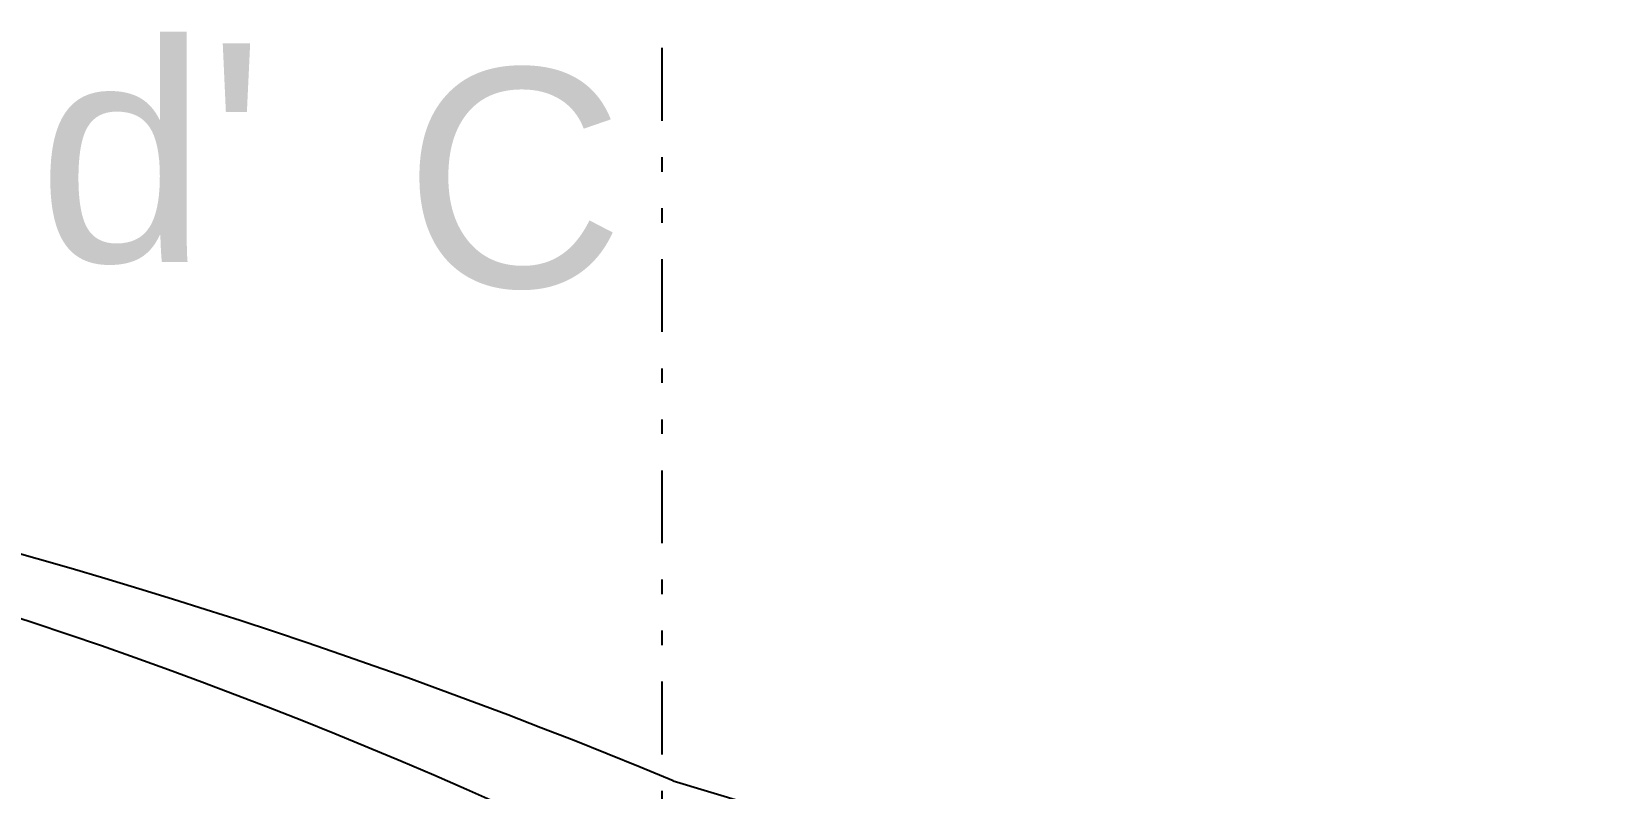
# Model space of a CAD drawing. Header units: inches. Extents: x 21 to 132, y 19 to 196.
# Drawn here: x 89.12 to 100.01, y 54.7 to 59.89 of the extents above; entities that cross this region are included whole.
import ezdxf

# ---------------------------------------------------------------- set-up
doc = ezdxf.new("R2010")
doc.units = ezdxf.units.IN
doc.header["$MEASUREMENT"] = 0
doc.linetypes.add('DIVIDE', pattern=[1.25, 0.5, -0.25, 0, -0.25, 0, -0.25])
doc.layers.add('ax', color=40, linetype='DIVIDE')
doc.layers.add('wall', color=7, linetype='Continuous')
doc.styles.get("Standard").update_dxf_attribs({"font": 'arial.ttf'})

msp = doc.modelspace()

# ---------------------------------------------------------------- linework, layer by layer
at = {"layer": 'ax'}
msp.add_line((93.44941, 59.78144), (93.44941, 47.56601), dxfattribs=at)
at = {"layer": 'wall'}
msp.add_line((93.52633, 54.75063), (103.47877, 51.76601), dxfattribs=at)
for centre, radius, start, end in [((78.45079, 18.57293), 39.19309, 67.378114, 112.595458), ((78.44941, 23.63068), 33.93095, 63.763698, 116.236302)]:
    msp.add_arc(centre, radius, start, end, dxfattribs=at)

# ---------------------------------------------------------------- texts
at = {"layer": 'ax', "char_height": 1.5, "attachment_point": 1}
for s, insert in [("d'", (89.16348, 59.81223)), ('C', (91.6786, 59.63965))]:
    msp.add_mtext_dynamic_manual_height_columns(s, width=1.4771699, gutter_width=1, heights=[0], dxfattribs=dict(at, insert=insert))

doc.saveas('drawing.dxf')
